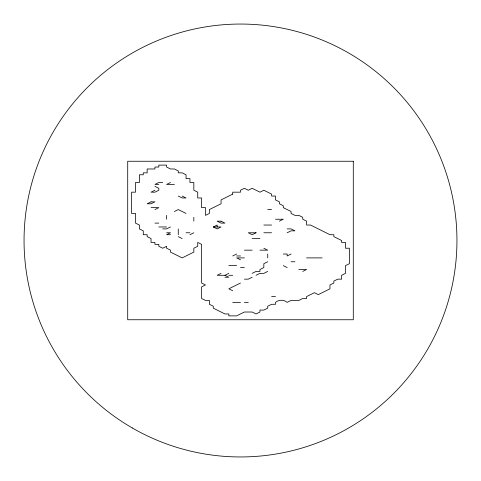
<?xml version="1.0" encoding="UTF-8"?>
<svg xmlns="http://www.w3.org/2000/svg" width="481" height="481" viewBox="0 0 481 481"><rect width="100%" height="100%" fill="white"/><g stroke="black" fill="none" stroke-linecap="round" stroke-linejoin="round"><path stroke-width="0.72" d="M154.936 190.242L151.046 192.178L154.936 192.178L158.826 190.242L158.826 188.311L154.936 186.375M170.496 182.509L166.606 184.445L174.387 184.445M154.936 209.572L158.826 207.642L151.046 207.642M174.387 211.508L178.271 209.572L186.051 213.438M170.496 226.972L166.606 228.902L162.716 228.902M189.941 234.704L193.831 232.768M213.275 226.972L221.056 226.972L217.165 228.902L213.275 226.972L217.165 225.036L217.165 226.972M279.395 221.17L283.279 219.24L275.505 219.24M232.72 255.964L236.61 254.028M287.169 232.768L291.059 230.838L294.949 230.838L291.059 228.902L287.169 228.902M221.056 273.358L217.165 275.294L224.946 275.294L228.83 277.224L224.946 277.224M224.946 275.294L228.83 273.358M267.725 261.76L263.835 263.696L263.835 267.562L259.944 269.492L259.944 271.428L256.054 271.428L252.17 273.358M291.059 254.028L287.169 255.964L287.169 254.028L283.279 254.028M240.5 283.026L228.83 288.822L232.72 290.758M252.17 277.224L248.28 279.16L244.39 279.16M256.054 275.294L259.944 273.358L263.835 273.358L267.725 271.428M302.729 271.428L306.613 269.492L298.839 269.492M162.716 182.509L158.826 182.509L154.936 184.445L158.826 184.445M267.725 209.572L271.615 209.572M154.936 223.106L158.826 223.106M263.835 225.036L271.615 225.036M158.826 226.972L166.606 226.972M166.606 232.768L170.496 232.768L166.606 234.704L170.496 234.704M186.051 232.768L189.941 232.768M263.835 232.768L271.615 232.768M252.17 238.57L259.944 238.57M244.39 250.162L252.17 250.162M259.944 250.162L267.725 250.162L263.835 248.232M236.61 255.964L240.5 255.964M244.39 257.894L236.61 257.894L240.5 259.83M306.613 257.894L322.174 257.894M291.059 261.76L294.949 261.76M228.83 265.626L236.61 265.626M240.5 267.562L244.39 267.562M228.83 275.294L232.72 275.294M271.615 296.555L275.505 296.555M232.72 302.357L240.5 302.357M244.39 302.357L248.28 302.357M182.161 196.044L186.051 197.974L182.161 197.974L178.271 196.044M283.279 265.626L287.169 267.562M178.271 236.634L182.161 238.57M267.725 254.028L267.725 257.894M193.831 217.304L193.831 221.17M178.271 228.902L178.271 234.704M166.606 215.374L166.606 219.24M151.046 201.84L147.162 203.776L151.046 203.776L154.936 201.84L151.046 201.84M232.72 194.108L221.056 199.91L221.056 203.776L209.385 209.572L209.385 213.438L205.495 215.374L205.495 207.642L201.605 207.642L201.605 197.974L197.721 197.974L197.721 192.178L193.831 190.242L193.831 182.509L189.941 182.509L189.941 178.643L186.051 178.643L186.051 174.777L182.161 172.847L178.271 172.847L178.271 170.911L174.387 168.981L170.496 168.981L166.606 167.045L166.606 165.115L158.826 165.115L158.826 167.045L154.936 167.045L154.936 168.981L147.162 168.981L147.162 172.847L143.272 172.847L143.272 174.777L139.382 174.777L139.382 182.509L135.492 182.509L135.492 192.178L131.602 192.178L131.602 213.438L135.492 213.438L135.492 223.106L139.382 225.036L139.382 228.902L143.272 230.838L143.272 234.704L147.162 234.704L147.162 236.634L151.046 238.57L151.046 242.43L154.936 242.43L154.936 244.366L158.826 244.366L158.826 246.296L162.716 248.232L166.606 246.296L166.606 248.232L170.496 250.162L170.496 252.098L182.161 257.894L193.831 252.098L193.831 248.232L197.721 246.296L197.721 242.43L201.605 244.366L201.605 283.026L205.495 284.956L201.605 286.892L201.605 298.491L205.495 300.421L209.385 300.421L209.385 304.287L213.275 306.223L213.275 308.153L224.946 313.955L228.83 313.955L228.83 315.885L236.61 315.885L244.39 312.019L252.17 312.019L256.054 313.955L259.944 312.019L259.944 310.089L263.835 310.089L267.725 308.153L267.725 306.223L271.615 304.287L275.505 304.287L275.505 302.357A9.007 9.007 0 0 1 287.169 302.357L291.059 300.421L298.839 300.421L302.729 298.491L306.613 298.491L306.613 296.555L314.394 292.688L318.284 294.625L329.954 288.822L329.954 284.956L333.838 283.026L333.838 281.09L337.728 279.16L341.618 279.16L341.618 275.294L345.508 273.358L345.508 265.626L349.398 263.696L349.398 248.232L345.508 248.232L345.508 242.43L341.618 242.43L341.618 240.5L333.838 236.634L333.838 234.704L329.954 234.704L310.504 225.036L306.613 225.036L306.613 221.17L302.729 219.24L302.729 217.304L298.839 215.374L294.949 215.374L291.059 213.438L291.059 211.508L283.279 207.642L283.279 205.706L279.395 203.776L279.395 201.84L275.505 199.91L275.505 196.044L271.615 196.044L271.615 194.108L263.835 190.242L259.944 192.178L252.17 188.311L248.28 190.242L244.39 188.311L240.5 190.242L240.5 192.178L232.72 192.178L232.72 194.108M256.054 232.768L252.17 234.704L248.28 232.768L256.054 232.768M353.288 161.249L127.712 161.249L127.712 319.751L353.288 319.751L353.288 161.249M221.056 221.17L217.165 221.17L221.056 223.106L224.946 223.106L221.056 221.17M132.275 427.952A216.45 216.45 0 0 0 456.95 240.5A216.45 216.45 0 0 0 132.275 53.048A216.45 216.45 0 0 0 132.275 427.952"/></g></svg>
